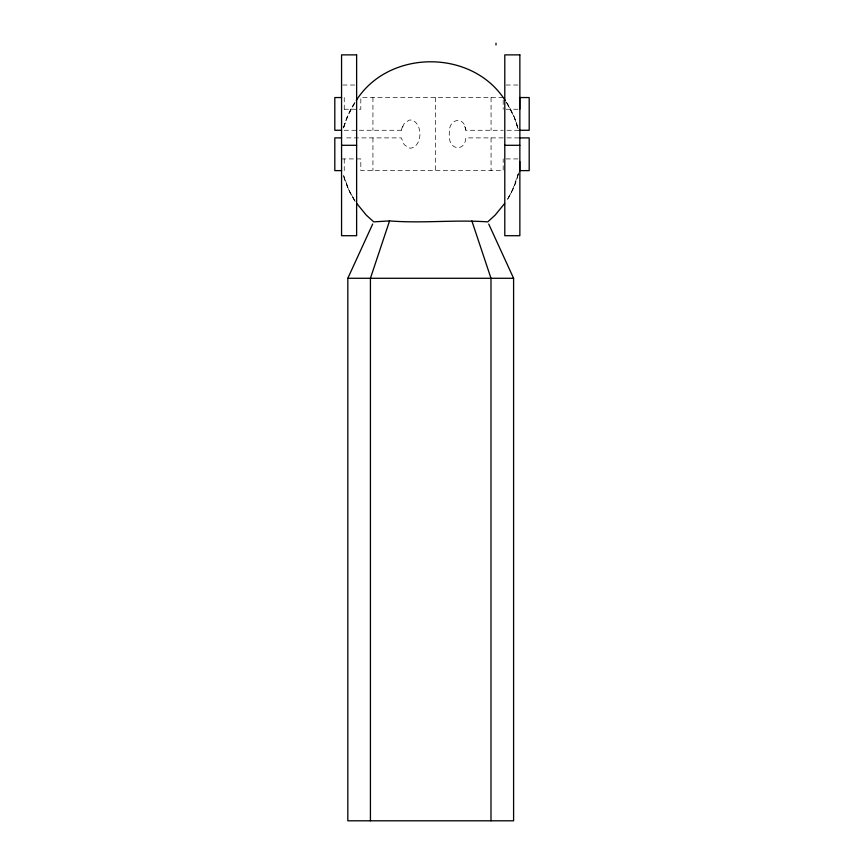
<?xml version="1.0" encoding="UTF-8"?>
<svg xmlns="http://www.w3.org/2000/svg" width="864" height="864" viewBox="0 0 864 864"><rect width="100%" height="100%" fill="white"/><g stroke="black" fill="none" stroke-linecap="round" stroke-linejoin="round"><path stroke-width="0.65" stroke-dasharray="4.32 3.24" d="M344.25 130.27L401.285 130.27L404.19 123.487L409.028 120.193A6.469 6.469 0 0 1 411.275 120.096C416.545 121.025 419.18 126.716 419.774 131.522A20.639 20.639 0 0 1 419.774 136.642C419.18 141.458 416.545 147.139 411.275 148.068A6.469 6.469 0 0 1 409.028 147.971L404.19 144.677L401.285 137.894L344.25 137.894M343.57 127.915L347.177 117.104L355.525 101.466M401.285 130.27L402.592 126.133M518.26 174.139L514.361 186.019L507.546 199.368L512.352 190.555L518.562 172.822M343.775 126.846L349.078 112.817L355.255 101.941M342.814 85.018L355.374 85.018M506.045 85.018L518.605 85.018M503.183 97.546L360.817 97.546L360.817 109.242L341.561 109.242M506.045 109.242L519.858 109.242M503.183 137.894L465.847 137.894C465.016 151.87 449.161 150.196 449.388 136.642A23.177 23.177 0 0 1 449.399 131.522C449.15 117.99 465.026 116.273 465.847 130.27L503.183 130.27M507.006 130.27L518.476 130.27M507.006 137.894L519.75 137.894M341.561 158.922L360.817 158.922L360.817 170.618L503.183 170.618L503.183 158.922M506.045 158.922L519.858 158.922M506.542 102.557L514.242 117.104L518.465 130.378M507.546 104.036L514.361 117.385L518.26 129.265M464.681 126.133L465.847 130.27M343.775 176.558L349.078 190.588L355.255 201.463L349.067 190.555L343.548 175.241M503.183 100.148L503.183 109.242M491.065 97.546L491.065 130.27M491.065 137.894L491.065 170.618M435.37 97.546L435.37 170.618M372.935 97.546L372.935 130.27M372.935 137.894L372.935 170.618M344.25 97.546L344.25 109.242M344.25 158.922L344.25 170.618M518.173 174.636A90.418 90.418 0 0 1 506.282 201.344M355.136 201.344A90.418 90.418 0 0 1 343.591 175.921M343.591 127.483A90.418 90.418 0 0 1 355.136 102.06M506.282 102.06A90.418 90.418 0 0 1 518.173 128.768"/><path stroke-width="1.3" d="M372.686 224.035L347.825 278.284L347.825 820.8L513.594 820.8L513.594 278.284L488.732 224.035M504.673 203.472L495.158 215.114L487.739 221.875C455.09 219.542 422.258 223.549 389.556 220.903L370.429 278.284L370.429 820.8M356.281 100.451C388.822 48.902 472.608 48.902 505.138 100.451M389.556 220.903L373.745 221.864L366.26 215.114L356.756 203.472M341.561 97.546L334.811 97.546L334.811 130.27L341.561 130.27M519.75 130.27L529.189 130.27L529.189 97.546L519.75 97.546L519.75 109.242M341.561 137.894L334.811 137.894L334.811 170.618L341.561 170.618M519.75 137.894L529.189 137.894L529.189 170.618L519.75 170.618L519.75 161.525M341.561 145.292L356.627 145.292M504.792 145.292L519.858 145.292M347.825 278.284L513.594 278.284M471.863 220.903L490.99 278.284L490.99 820.8M496.001 43.222L496.001 45.004M356.627 54.875L341.561 54.875L341.561 235.71L356.627 235.71L356.627 54.875M519.858 54.875L504.792 54.875L504.792 235.71L519.858 235.71L519.858 54.875"/></g></svg>
